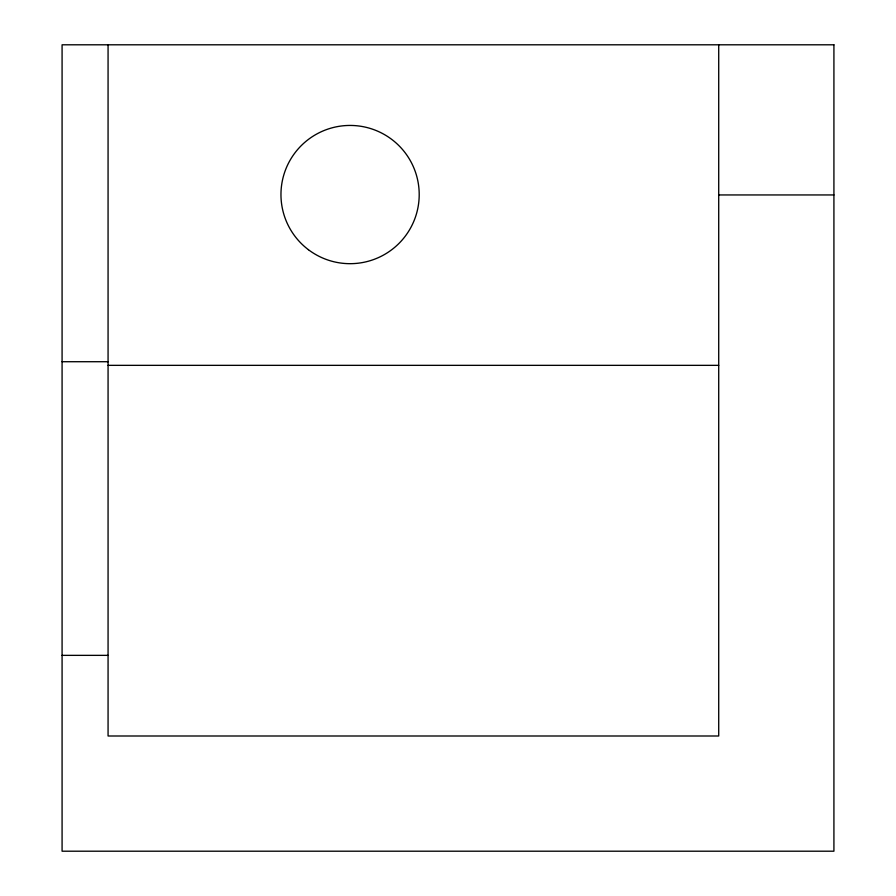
<?xml version="1.0" encoding="UTF-8"?>
<svg xmlns="http://www.w3.org/2000/svg" width="896" height="896" viewBox="0 0 896 896"><rect width="100%" height="100%" fill="white"/><g stroke="black" fill="none" stroke-linecap="round" stroke-linejoin="round"><path stroke-width="1.34" d="M718.715 194.947L833.918 194.947M62.082 361.715L108.069 361.715M108.069 365.344L718.715 365.344M62.082 655.357L108.069 655.357M718.715 44.8L718.715 735.997L108.069 735.997L108.069 44.8M833.918 44.8L62.082 44.8L62.082 851.2L833.918 851.2L833.918 44.8M308.426 249.715A69.115 69.115 0 0 0 418.678 203.056A69.115 69.115 0 0 0 323.142 130.906A69.115 69.115 0 0 0 308.426 249.715"/></g></svg>
